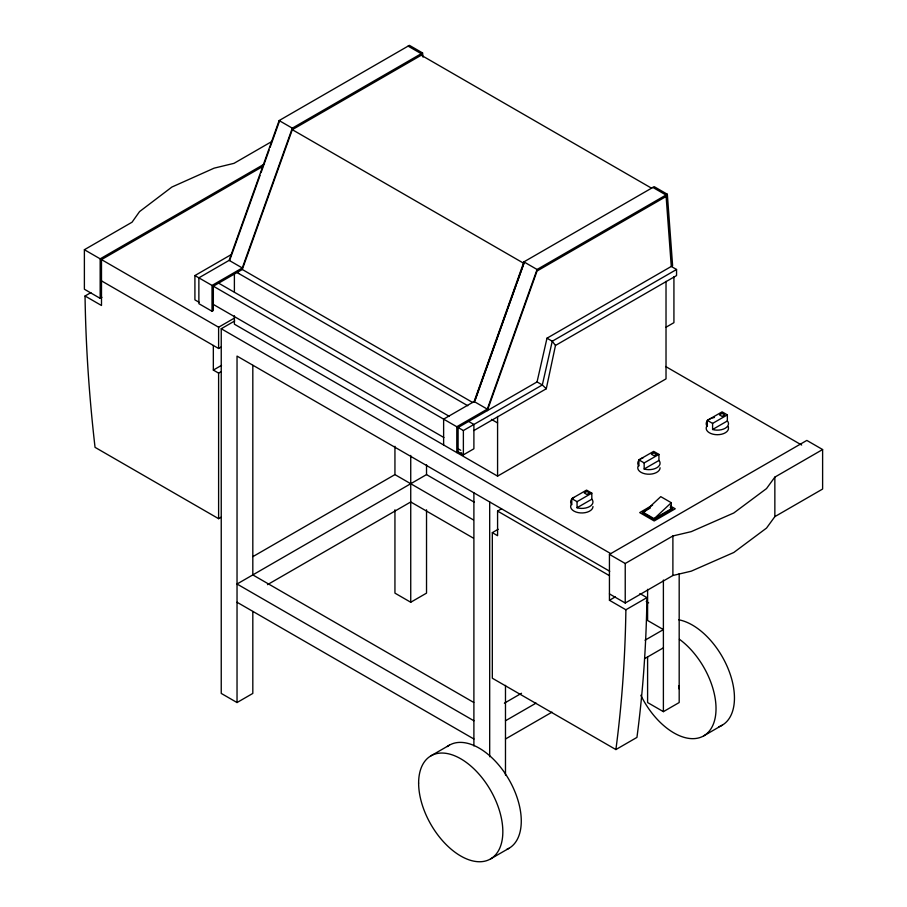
<?xml version="1.0" encoding="UTF-8"?>
<svg xmlns="http://www.w3.org/2000/svg" width="907" height="907" viewBox="0 0 907 907"><rect width="100%" height="100%" fill="white"/><g stroke="black" fill="none" stroke-linecap="round" stroke-linejoin="round"><path stroke-width="1.36" d="M473.896 430.542L546.275 388.763L555.481 345.454L676.554 275.558L676.554 269.481L671.282 266.443L666.021 195.016L652.859 187.42M468.636 421.426L473.896 424.465L473.896 448.772L463.375 454.861L458.103 451.822L458.103 427.503L537.057 381.915L546.989 338.198L672.609 265.683L667.337 194.257L654.185 186.661L523.906 261.874L474.146 401.529L443.625 419.147L443.625 444.974M475.098 400.384L515.845 286.011M516.797 283.347L523.906 263.393L292.303 129.678L242.294 269.481L213.338 286.193L213.338 310.5L212.023 311.26L198.871 303.664L198.871 277.837L229.131 260.366L279.141 120.563L409.42 45.35L422.571 52.946L423.025 57.107M212.601 285.762L456.788 426.743L487.308 409.125L537.057 269.481L667.337 194.257M487.308 410.644L537.057 271L666.021 196.536M229.607 260.547L260.094 175.334M261.046 172.681L269.141 150.04M270.093 147.376L279.141 122.082M199.132 302.303L194.914 299.866L194.914 275.558L212.023 285.433L242.294 267.962L292.303 128.159L422.571 52.946M474.372 401.858L506.752 311.328M507.705 308.663L523.906 263.393M609.436 593.892L625.229 603.008L672.892 575.492L691.247 571.161L733.797 552.488L766.517 528.089L774.85 516.627L822.615 489.043L822.615 449.543L774.85 477.116L766.517 488.59L733.797 512.977L691.247 531.649L672.892 535.98L625.229 563.496L609.436 554.381L609.436 600.275L625.887 609.776L646.94 597.622L639.889 593.552M654.185 518.679L671.282 502.716L660.761 496.639L643.653 512.602L654.185 518.679L671.282 508.793L671.282 502.716M101.924 297.337L100.167 298.346L84.385 289.231L84.385 249.72L132.048 222.204L139.553 211.603L171.888 187.046L214.143 168.146L234.006 163.339L271.975 141.424M292.303 129.678L421.256 55.225L651.634 188.237M264.459 163.986L100.167 258.846L100.167 298.346M263.325 166.162L101.493 259.606L101.493 305.5L85.043 295.999L90.893 292.621M194.914 275.558L231.364 254.516M84.385 249.72L218.61 327.223L234.539 318.017M252.815 611.499L252.815 693.424L237.033 702.54L221.24 693.424L221.24 328.742L234.675 320.976M101.493 280.875L218.61 348.492L221.24 346.973M213.338 345.454L213.338 370.079L221.535 365.351M213.338 370.079L218.61 373.117L221.24 371.598M85.043 295.999A1433.593 827.694 60 0 0 95.042 447.344L218.61 518.679L221.24 517.16M676.554 269.481L552.25 341.236L542.329 384.953L463.375 430.542L458.103 427.503M252.94 556.592L394.942 474.61L473.329 519.87M666.021 327.223L673.924 322.665L673.924 276.816M458.103 451.822L456.788 452.582L456.788 426.743M460.733 453.341L461.64 452.82M474.384 502.251L426.528 474.61L237.033 584.017L473.896 720.77M267.508 584.652L410.735 501.968L473.329 538.1M234.391 315.783L234.391 324.184L497.58 476.13L666.021 378.877L666.021 281.374M646.94 597.622A1433.593 827.694 60 0 1 636.941 737.402L615.887 749.567L492.32 678.221L492.32 532.658L497.58 535.697L497.58 511.083L501.537 508.804M492.32 532.658L498.17 529.28M573.904 497.399A11.167 6.451 0 0 0 571.013 503.634L571.784 504.7L571.784 498.623L586.557 490.097L591.817 493.136L591.817 499.213L592.588 500.29A11.167 6.451 0 0 1 578.915 508.192L577.056 507.739L577.056 501.662L591.817 493.136M643.335 457.627A11.167 6.451 0 0 0 638.131 464.883L638.902 465.96L638.902 459.883L653.664 451.357L658.936 454.396L658.936 460.473L659.706 461.55A11.167 6.451 0 0 1 646.022 469.441L644.163 468.998L644.163 462.921L658.936 454.396M714.455 417.481A11.167 6.451 0 0 0 706.564 425.372L707.335 426.449L707.335 420.372L722.097 411.846L727.357 414.884L727.357 420.961L728.128 422.038A11.167 6.451 0 0 1 714.455 429.929L712.596 429.487L712.596 423.41L727.357 414.884M394.942 509.802L394.942 593.133L410.735 602.248L426.528 593.133L426.528 509.802M577.056 507.739L591.817 499.213M644.163 468.998L658.936 460.473M712.596 429.487L727.357 420.961M652.575 505.165L639.707 512.602L654.185 520.958L675.239 508.793L670.409 506.015M650.398 507.943L642.337 512.602L654.185 519.439L672.609 508.793L670.239 507.432M609.436 554.381L806.833 440.417L822.615 449.543M609.436 600.275L615.286 596.897M504.383 703.174L521.514 693.277M430.961 755.814L449.384 745.169M505.482 720.77L536.082 703.106M645.024 640.206L663.391 629.605L647.598 620.49L647.598 589.335M505.482 739.001L552 712.154M645.024 658.437L663.391 647.836M647.598 656.759L647.598 702.54L663.391 711.655L679.184 702.54L679.184 573.734M490.517 858.963L508.94 848.317M703.696 735.883L722.119 725.237M712.596 423.41L707.335 420.372M644.163 462.921L638.902 459.883M577.056 501.662L571.784 498.623M408.105 46.11L421.256 53.706L421.256 55.225M279.141 120.563L292.303 128.159M523.906 261.874L537.057 269.481M665.625 366.496L801.652 445.031M546.989 338.198L552.25 341.236L555.481 345.454M537.057 381.915L542.329 384.953L546.275 388.763M474.146 401.529L487.308 409.125M229.131 260.366L242.294 267.962M242.294 269.481L472.672 402.481M236.478 272.202L467.774 405.735M491.458 419.408L497.58 422.945M217.873 282.723L449.169 416.268M212.601 304.004L443.908 437.537M458.103 448.772L460.733 450.303M221.24 328.742L610.933 553.723M609.742 571.274L237.033 356.088L237.033 702.54M497.58 511.083L609.436 575.662M646.215 601.443L648.664 602.86M473.737 702.449L252.815 574.902L252.815 365.374M237.033 602.248L473.896 739.001M237.146 271.476L238.926 273.608M774.85 477.116L774.85 516.627M672.892 535.98L672.892 575.492M663.391 580.049L663.391 711.655M625.229 563.496L625.229 603.008M505.482 685.375L505.482 775.077M497.58 416.438L497.58 476.13M489.689 501.956L489.689 756.744M473.896 492.841L473.896 745.939M463.375 430.542L463.375 454.861M426.528 464.701L426.528 474.61M410.735 455.416L410.735 602.248M394.942 446.301L394.942 474.61M234.391 273.801L234.391 291.986M218.61 327.223L218.61 348.492M218.61 373.117L218.61 518.679M212.023 285.433L212.023 311.26M660.081 467.774A11.167 6.451 0 0 1 647.462 474.168A11.167 6.451 0 0 1 638.131 466.107M728.128 426.596A11.167 6.451 0 0 1 717.346 434.714A11.167 6.451 0 0 1 706.564 426.596M592.974 506.514A11.167 6.451 0 0 1 580.344 512.909A11.167 6.451 0 0 1 571.013 504.848M447.253 746.597A59.556 34.387 60 0 1 508.94 779.555A59.556 34.387 60 0 1 506.639 849.462M679.003 685.669A7.449 4.297 60 0 1 679.003 688.81M679.411 639.265A59.556 34.387 60 0 1 710.51 729.489A59.556 34.387 60 0 1 640.818 695.261M678.821 619.81A59.556 34.387 60 0 1 729.296 671.69A59.556 34.387 60 0 1 718.605 726.847M625.887 609.776A1433.593 827.694 60 0 1 615.887 749.567M586.886 491.435L584.255 492.955L586.886 494.474L589.516 492.955L586.886 491.435M654.004 452.672L651.373 454.192L654.004 455.711L656.634 454.192L654.004 452.672M722.097 413.365L719.466 414.884L722.097 416.404L724.727 414.884L722.097 413.365M418.626 783.07A59.556 34.387 60 0 0 481.787 861.65A59.556 34.387 60 0 0 481.787 777.435A59.556 34.387 60 0 0 418.626 783.07"/></g></svg>
